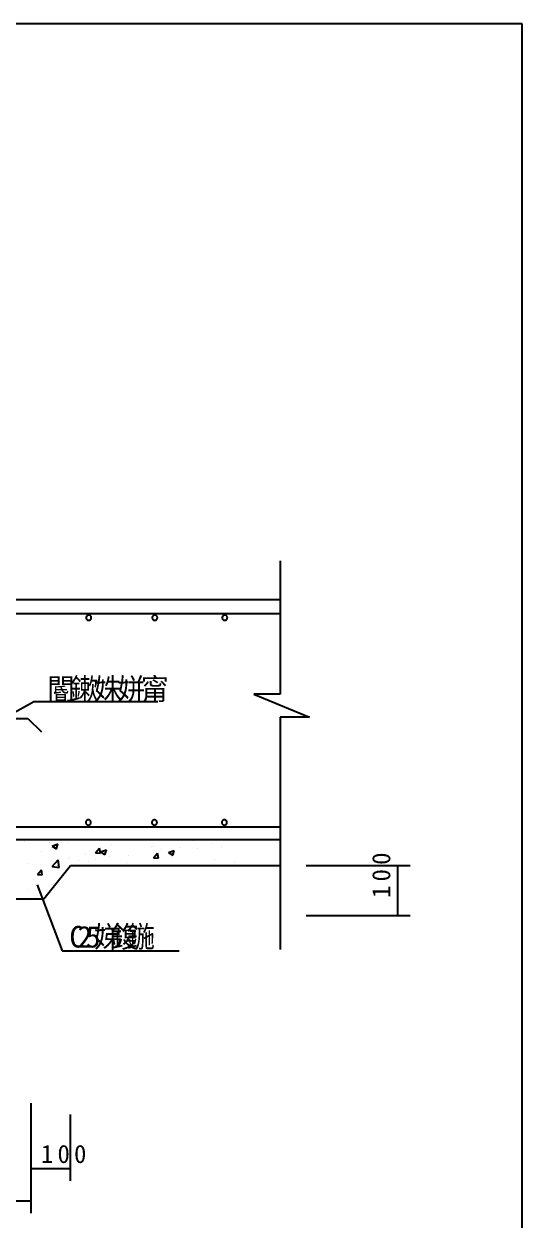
# Model space of a CAD drawing. Header units: metres. Extents: x 0 to 420, y 0 to 297.
# Drawn here: x 338 to 420, y 100.1 to 297 of the extents above; entities that cross this region are included whole.
import ezdxf

# ---------------------------------------------------------------- set-up
doc = ezdxf.new("R2010")
doc.units = ezdxf.units.M

msp = doc.modelspace()

# ---------------------------------------------------------------- linework, layer by layer
for p, q in [((420, 297), (0, 297)), ((420, 0), (420, 297)), ((380.18, 208.64), (380.18, 186.7)), ((241.22, 202.28), (380.18, 202.28)), ((241.22, 199.95), (380.18, 199.95)), ((334.64, 182.69), (339.63, 185.49)), ((339.63, 185.49), (360.03, 185.49)), ((380.18, 186.7), (375.86, 186.7)), ((375.86, 186.7), (385.03, 182.93)), ((320.89, 182.69), (338.66, 182.69)), ((338.66, 182.69), (340.88, 180.47)), ((380.18, 182.93), (380.18, 144.65)), ((385.03, 182.93), (380.18, 182.93)), ((241.22, 164.85), (380.18, 164.85)), ((241.22, 162.76), (380.18, 162.76)), ((338.14, 162.53), (338.14, 162.53)), ((342.19, 162.25), (342.19, 162.25)), ((342.67, 161.69), (343.6, 162.05)), ((342.67, 161.69), (343.33, 161.25)), ((343.33, 161.25), (343.6, 162.05)), ((345.26, 162.23), (345.26, 162.23)), ((352.37, 161.93), (352.37, 161.93)), ((359.03, 161.66), (359.03, 161.66)), ((359.19, 161.7), (359.19, 161.7)), ((359.48, 161.63), (359.48, 161.63)), ((363.84, 161.53), (363.84, 161.53)), ((365.93, 162.55), (365.93, 162.55)), ((368.89, 162.19), (368.89, 162.19)), ((370.59, 161.59), (370.59, 161.59)), ((340.95, 160.74), (340.95, 160.74)), ((345.27, 159.72), (345.27, 159.72)), ((345.43, 159.76), (345.43, 159.76)), ((348.07, 160.44), (348.07, 160.44)), ((349.72, 159.55), (349.72, 159.55)), ((349.78, 160.6), (350.42, 161.36)), ((349.78, 160.6), (350.58, 160.53)), ((350.58, 160.53), (350.42, 161.36)), ((350.62, 160.73), (351.56, 161.09)), ((350.62, 160.73), (351.28, 160.28)), ((351.29, 160.28), (351.56, 161.09)), ((352.09, 159.98), (352.09, 159.98)), ((352.19, 160.72), (352.19, 160.72)), ((352.35, 160.76), (352.35, 160.76)), ((355.18, 160.14), (355.18, 160.14)), ((359.34, 159.76), (359.98, 160.53)), ((359.34, 159.76), (360.14, 159.69)), ((360.14, 159.69), (359.98, 160.53)), ((360.51, 161.09), (360.51, 161.09)), ((361.82, 160.63), (362.75, 160.99)), ((361.82, 160.63), (362.48, 160.18)), ((362.29, 159.84), (362.29, 159.84)), ((362.48, 160.18), (362.75, 160.99)), ((362.82, 160.26), (362.82, 160.26)), ((366.6, 161.33), (366.6, 161.33)), ((369.41, 159.54), (369.41, 159.54)), ((338.7, 158.9), (338.7, 158.9)), ((340.22, 157.03), (340.86, 157.8)), ((341.02, 156.96), (340.86, 157.8)), ((341.28, 153.02), (345.68, 158.51)), ((342.62, 158.35), (343.65, 159.43)), ((342.62, 158.35), (343.8, 158.17)), ((343.53, 158.46), (343.53, 158.46)), ((343.8, 158.17), (343.65, 159.43)), ((343.7, 158.88), (343.7, 158.88)), ((345.68, 158.51), (380.36, 158.51)), ((347.04, 159.32), (347.04, 159.32)), ((348.58, 159.13), (348.58, 159.13)), ((355.05, 158.92), (355.05, 158.92)), ((372.69, 159.11), (372.69, 159.11)), ((384.46, 158.51), (401.56, 158.51)), ((399.56, 150.25), (399.56, 158.51)), ((339.5, 156.25), (339.5, 156.25)), ((340.22, 157.03), (341.02, 156.96)), ((338.53, 154.47), (338.53, 154.47)), ((340.16, 155.31), (344.3, 144.46)), ((340.2, 153.62), (340.2, 153.62)), ((342.6, 155.45), (342.6, 155.45)), ((279.19, 153.02), (341.28, 153.02)), ((340.01, 153.04), (340.01, 153.04)), ((340.03, 153.2), (340.03, 153.2)), ((384.46, 150.25), (401.56, 150.25)), ((344.3, 144.46), (363.53, 144.46)), ((339.14, 119.37), (339.14, 101.29)), ((339.14, 119.37), (339.14, 106.62)), ((345.58, 117.53), (345.58, 106.62)), ((339.14, 108.62), (345.58, 108.62)), ((325.34, 103.29), (339.14, 103.29))]:
    msp.add_line(p, q)
for points in [[(349.1, 199.28), (349.09, 199.32), (349.09, 199.36), (349.08, 199.4), (349.06, 199.44), (349.05, 199.48), (349.02, 199.52), (349, 199.55), (348.97, 199.58), (348.94, 199.61), (348.91, 199.63), (348.87, 199.66), (348.83, 199.67), (348.79, 199.69), (348.75, 199.7), (348.71, 199.7), (348.67, 199.71), (348.63, 199.7), (348.59, 199.7), (348.55, 199.69), (348.51, 199.67), (348.47, 199.66), (348.43, 199.63), (348.4, 199.61), (348.37, 199.58), (348.34, 199.55), (348.31, 199.52), (348.29, 199.48), (348.28, 199.44), (348.26, 199.4), (348.25, 199.36), (348.24, 199.32), (348.24, 199.28), (348.24, 199.24), (348.25, 199.2), (348.26, 199.16), (348.28, 199.12), (348.29, 199.08), (348.31, 199.04), (348.34, 199.01), (348.37, 198.98), (348.4, 198.95), (348.43, 198.92), (348.47, 198.9), (348.51, 198.88), (348.55, 198.87), (348.59, 198.86), (348.63, 198.85), (348.67, 198.85), (348.71, 198.85), (348.75, 198.86), (348.79, 198.87), (348.83, 198.88), (348.87, 198.9), (348.91, 198.92), (348.94, 198.95), (348.97, 198.98), (349, 199.01), (349.02, 199.04), (349.05, 199.08), (349.06, 199.12), (349.08, 199.16), (349.09, 199.2), (349.09, 199.24), (349.1, 199.28)], [(359.97, 199.28), (359.97, 199.32), (359.96, 199.36), (359.95, 199.4), (359.94, 199.44), (359.92, 199.48), (359.9, 199.52), (359.87, 199.55), (359.84, 199.58), (359.81, 199.61), (359.78, 199.63), (359.74, 199.66), (359.71, 199.67), (359.67, 199.69), (359.63, 199.7), (359.58, 199.7), (359.54, 199.71), (359.5, 199.7), (359.46, 199.7), (359.42, 199.69), (359.38, 199.67), (359.34, 199.66), (359.31, 199.63), (359.27, 199.61), (359.24, 199.58), (359.21, 199.55), (359.19, 199.52), (359.17, 199.48), (359.15, 199.44), (359.13, 199.4), (359.12, 199.36), (359.12, 199.32), (359.12, 199.28), (359.12, 199.24), (359.12, 199.2), (359.13, 199.16), (359.15, 199.12), (359.17, 199.08), (359.19, 199.04), (359.21, 199.01), (359.24, 198.98), (359.27, 198.95), (359.31, 198.92), (359.34, 198.9), (359.38, 198.88), (359.42, 198.87), (359.46, 198.86), (359.5, 198.85), (359.54, 198.85), (359.58, 198.85), (359.63, 198.86), (359.67, 198.87), (359.71, 198.88), (359.74, 198.9), (359.78, 198.92), (359.81, 198.95), (359.84, 198.98), (359.87, 199.01), (359.9, 199.04), (359.92, 199.08), (359.94, 199.12), (359.95, 199.16), (359.96, 199.2), (359.97, 199.24), (359.97, 199.28)], [(371.48, 199.28), (371.48, 199.32), (371.47, 199.36), (371.46, 199.4), (371.45, 199.44), (371.43, 199.48), (371.41, 199.52), (371.38, 199.55), (371.36, 199.58), (371.33, 199.61), (371.29, 199.63), (371.26, 199.66), (371.22, 199.67), (371.18, 199.69), (371.14, 199.7), (371.1, 199.7), (371.05, 199.71), (371.01, 199.7), (370.97, 199.7), (370.93, 199.69), (370.89, 199.67), (370.85, 199.66), (370.82, 199.63), (370.78, 199.61), (370.75, 199.58), (370.72, 199.55), (370.7, 199.52), (370.68, 199.48), (370.66, 199.44), (370.65, 199.4), (370.64, 199.36), (370.63, 199.32), (370.63, 199.28), (370.63, 199.24), (370.64, 199.2), (370.65, 199.16), (370.66, 199.12), (370.68, 199.08), (370.7, 199.04), (370.72, 199.01), (370.75, 198.98), (370.78, 198.95), (370.82, 198.92), (370.85, 198.9), (370.89, 198.88), (370.93, 198.87), (370.97, 198.86), (371.01, 198.85), (371.05, 198.85), (371.1, 198.85), (371.14, 198.86), (371.18, 198.87), (371.22, 198.88), (371.26, 198.9), (371.29, 198.92), (371.33, 198.95), (371.36, 198.98), (371.38, 199.01), (371.41, 199.04), (371.43, 199.08), (371.45, 199.12), (371.46, 199.16), (371.47, 199.2), (371.48, 199.24), (371.48, 199.28)], [(349.03, 165.59), (349.03, 165.63), (349.03, 165.67), (349.02, 165.71), (349, 165.75), (348.98, 165.79), (348.96, 165.82), (348.94, 165.86), (348.91, 165.89), (348.88, 165.92), (348.85, 165.94), (348.81, 165.96), (348.77, 165.98), (348.73, 165.99), (348.69, 166), (348.65, 166.01), (348.61, 166.01), (348.57, 166.01), (348.52, 166), (348.48, 165.99), (348.44, 165.98), (348.41, 165.96), (348.37, 165.94), (348.34, 165.92), (348.31, 165.89), (348.28, 165.86), (348.25, 165.82), (348.23, 165.79), (348.21, 165.75), (348.2, 165.71), (348.19, 165.67), (348.18, 165.63), (348.18, 165.59), (348.18, 165.54), (348.19, 165.5), (348.2, 165.46), (348.21, 165.42), (348.23, 165.38), (348.25, 165.35), (348.28, 165.31), (348.31, 165.28), (348.34, 165.26), (348.37, 165.23), (348.41, 165.21), (348.44, 165.19), (348.48, 165.18), (348.52, 165.17), (348.57, 165.16), (348.61, 165.16), (348.65, 165.16), (348.69, 165.17), (348.73, 165.18), (348.77, 165.19), (348.81, 165.21), (348.85, 165.23), (348.88, 165.26), (348.91, 165.28), (348.94, 165.31), (348.96, 165.35), (348.98, 165.38), (349, 165.42), (349.02, 165.46), (349.03, 165.5), (349.03, 165.54), (349.03, 165.59)], [(359.91, 165.59), (359.91, 165.63), (359.9, 165.67), (359.89, 165.71), (359.88, 165.75), (359.86, 165.79), (359.84, 165.82), (359.81, 165.86), (359.78, 165.89), (359.75, 165.92), (359.72, 165.94), (359.68, 165.96), (359.64, 165.98), (359.6, 165.99), (359.56, 166), (359.52, 166.01), (359.48, 166.01), (359.44, 166.01), (359.4, 166), (359.36, 165.99), (359.32, 165.98), (359.28, 165.96), (359.24, 165.94), (359.21, 165.92), (359.18, 165.89), (359.15, 165.86), (359.13, 165.82), (359.1, 165.79), (359.09, 165.75), (359.07, 165.71), (359.06, 165.67), (359.06, 165.63), (359.05, 165.59), (359.06, 165.54), (359.06, 165.5), (359.07, 165.46), (359.09, 165.42), (359.1, 165.38), (359.13, 165.35), (359.15, 165.31), (359.18, 165.28), (359.21, 165.26), (359.24, 165.23), (359.28, 165.21), (359.32, 165.19), (359.36, 165.18), (359.4, 165.17), (359.44, 165.16), (359.48, 165.16), (359.52, 165.16), (359.56, 165.17), (359.6, 165.18), (359.64, 165.19), (359.68, 165.21), (359.72, 165.23), (359.75, 165.26), (359.78, 165.28), (359.81, 165.31), (359.84, 165.35), (359.86, 165.38), (359.88, 165.42), (359.89, 165.46), (359.9, 165.5), (359.91, 165.54), (359.91, 165.59)], [(371.42, 165.59), (371.42, 165.63), (371.41, 165.67), (371.4, 165.71), (371.39, 165.75), (371.37, 165.79), (371.35, 165.82), (371.32, 165.86), (371.3, 165.89), (371.26, 165.92), (371.23, 165.94), (371.19, 165.96), (371.16, 165.98), (371.12, 165.99), (371.08, 166), (371.04, 166.01), (370.99, 166.01), (370.95, 166.01), (370.91, 166), (370.87, 165.99), (370.83, 165.98), (370.79, 165.96), (370.76, 165.94), (370.72, 165.92), (370.69, 165.89), (370.66, 165.86), (370.64, 165.82), (370.62, 165.79), (370.6, 165.75), (370.59, 165.71), (370.57, 165.67), (370.57, 165.63), (370.57, 165.59), (370.57, 165.54), (370.57, 165.5), (370.59, 165.46), (370.6, 165.42), (370.62, 165.38), (370.64, 165.35), (370.66, 165.31), (370.69, 165.28), (370.72, 165.26), (370.76, 165.23), (370.79, 165.21), (370.83, 165.19), (370.87, 165.18), (370.91, 165.17), (370.95, 165.16), (370.99, 165.16), (371.04, 165.16), (371.08, 165.17), (371.12, 165.18), (371.16, 165.19), (371.19, 165.21), (371.23, 165.23), (371.26, 165.26), (371.3, 165.28), (371.32, 165.31), (371.35, 165.35), (371.37, 165.38), (371.39, 165.42), (371.4, 165.46), (371.41, 165.5), (371.42, 165.54), (371.42, 165.59)]]:
    msp.add_lwpolyline(points)

# ---------------------------------------------------------------- texts
for s, height, p in [('閽', 3.55, (341.79, 185.78)), ('鏉', 3.55, (345.65, 185.78)), ('姝', 3.55, (349.51, 185.78)), ('姘', 3.55, (353.38, 185.78)), ('甯', 3.55, (357.24, 185.78)), ('C', 3.55, (345.48, 145)), ('2', 3.55, (346.83, 145)), ('5', 3.55, (348.19, 145)), ('娣', 3.55, (349.54, 145)), ('鍑', 3.55, (352.24, 145)), ('鍦', 3.55, (354.95, 145)), ('1', 3, (340.79, 109.53)), ('0', 3, (343.52, 109.53)), ('0', 3, (346.24, 109.53))]:
    msp.add_text(s, height=height).set_placement(p)
for s, p in [('0', (398.31, 158.6)), ('0', (398.31, 155.87)), ('1', (398.31, 153.15))]:
    msp.add_text(s, height=3, rotation=90).set_placement(p)

doc.saveas('drawing.dxf')
